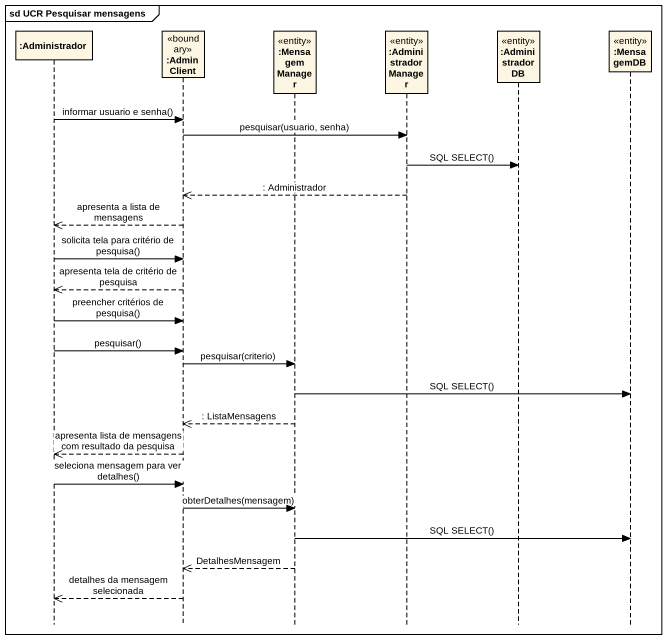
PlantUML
@startuml
mainframe sd UCR Pesquisar mensagens
hide footbox
participant ":Administrador" as Administrador
participant ":AdminClient" as AdminClient <<boundary>>
participant ":MensagemManager" as MensagemManager <<entity>>
participant ":AdministradorManager" as AdministradorManager <<entity>>
participant ":AdministradorDB" as AdministradorDB <<entity>>
participant ":MensagemDB" as MensagemDB <<entity>>

Administrador -> AdminClient : informar usuario e senha()
AdminClient -> AdministradorManager : pesquisar(usuario, senha)
AdministradorManager -> AdministradorDB : SQL SELECT()
AdministradorManager -->> AdminClient : : Administrador
AdminClient -->> Administrador : apresenta a lista de mensagens
Administrador -> AdminClient : solicita tela para critério de pesquisa()
AdminClient -->> Administrador : apresenta tela de critério de pesquisa
Administrador -> AdminClient : preencher critérios de pesquisa()
Administrador -> AdminClient : pesquisar()
AdminClient -> MensagemManager : pesquisar(criterio)
MensagemManager -> MensagemDB : SQL SELECT()
MensagemManager -->> AdminClient : : ListaMensagens
AdminClient -->> Administrador : apresenta lista de mensagens com resultado da pesquisa
Administrador -> AdminClient : seleciona mensagem para ver detalhes()
AdminClient -> MensagemManager : obterDetalhes(mensagem)
MensagemManager -> MensagemDB : SQL SELECT()
MensagemManager -->> AdminClient : DetalhesMensagem
AdminClient -->> Administrador : detalhes da mensagem selecionada
@enduml
